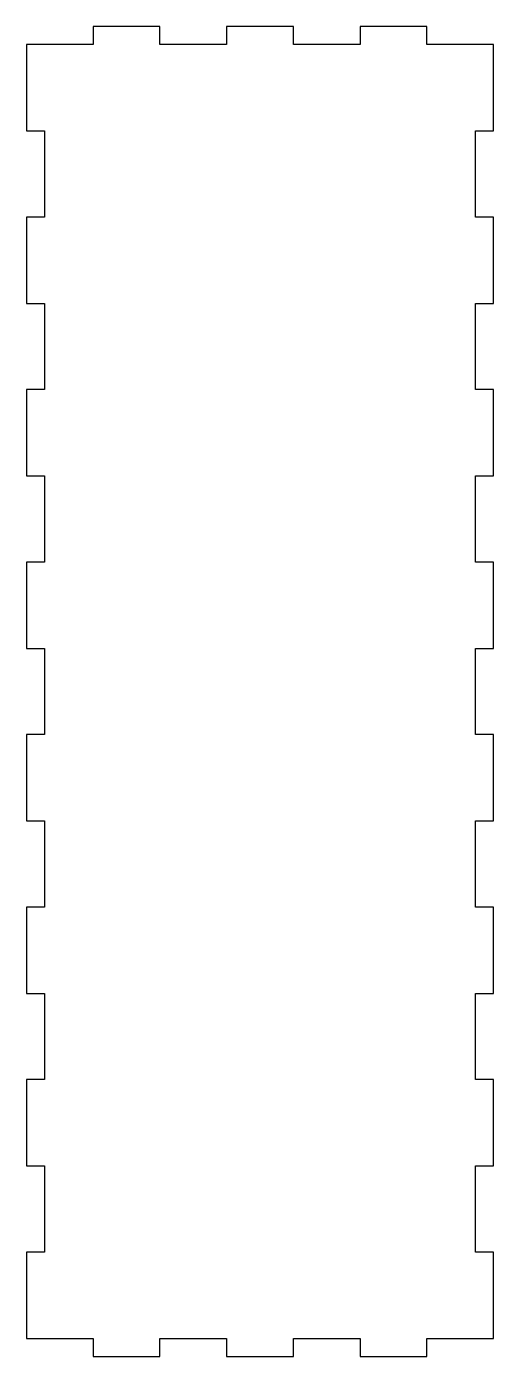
# Model space of a CAD drawing. Header units: millimetres. Extents: x -78 to 0, y 9 to 231.
import ezdxf

# ---------------------------------------------------------------- set-up
doc = ezdxf.new("R2010")
doc.units = ezdxf.units.MM
doc.layers.get('0').update_dxf_attribs({"linetype": 'CONTINUOUS'})

msp = doc.modelspace()

# ---------------------------------------------------------------- linework, layer by layer
msp.add_lwpolyline([(-11.14, 9), (-11.14, 12), (0, 12), (0, 26.4), (-3, 26.4), (-3, 40.8), (0, 40.8), (0, 55.2), (-3, 55.2), (-3, 69.6), (0, 69.6), (0, 84), (-3, 84), (-3, 98.4), (0, 98.4), (0, 112.8), (-3, 112.8), (-3, 127.2), (0, 127.2), (0, 141.6), (-3, 141.6), (-3, 156), (0, 156), (0, 170.4), (-3, 170.4), (-3, 184.8), (0, 184.8), (0, 199.2), (-3, 199.2), (-3, 213.6), (0, 213.6), (0, 228), (-11.14, 228), (-11.14, 231), (-22.29, 231), (-22.29, 228), (-33.43, 228), (-33.43, 231), (-44.57, 231), (-44.57, 228), (-55.71, 228), (-55.71, 231), (-66.86, 231), (-66.86, 228), (-78, 228), (-78, 213.6), (-75, 213.6), (-75, 199.2), (-78, 199.2), (-78, 184.8), (-75, 184.8), (-75, 170.4), (-78, 170.4), (-78, 156), (-75, 156), (-75, 141.6), (-78, 141.6), (-78, 127.2), (-75, 127.2), (-75, 112.8), (-78, 112.8), (-78, 98.4), (-75, 98.4), (-75, 84), (-78, 84), (-78, 69.6), (-75, 69.6), (-75, 55.2), (-78, 55.2), (-78, 40.8), (-75, 40.8), (-75, 26.4), (-78, 26.4), (-78, 12), (-66.86, 12), (-66.86, 9), (-55.71, 9), (-55.71, 12), (-44.57, 12), (-44.57, 9), (-33.43, 9), (-33.43, 12), (-22.29, 12), (-22.29, 9)], close=True)

doc.saveas('drawing.dxf')
